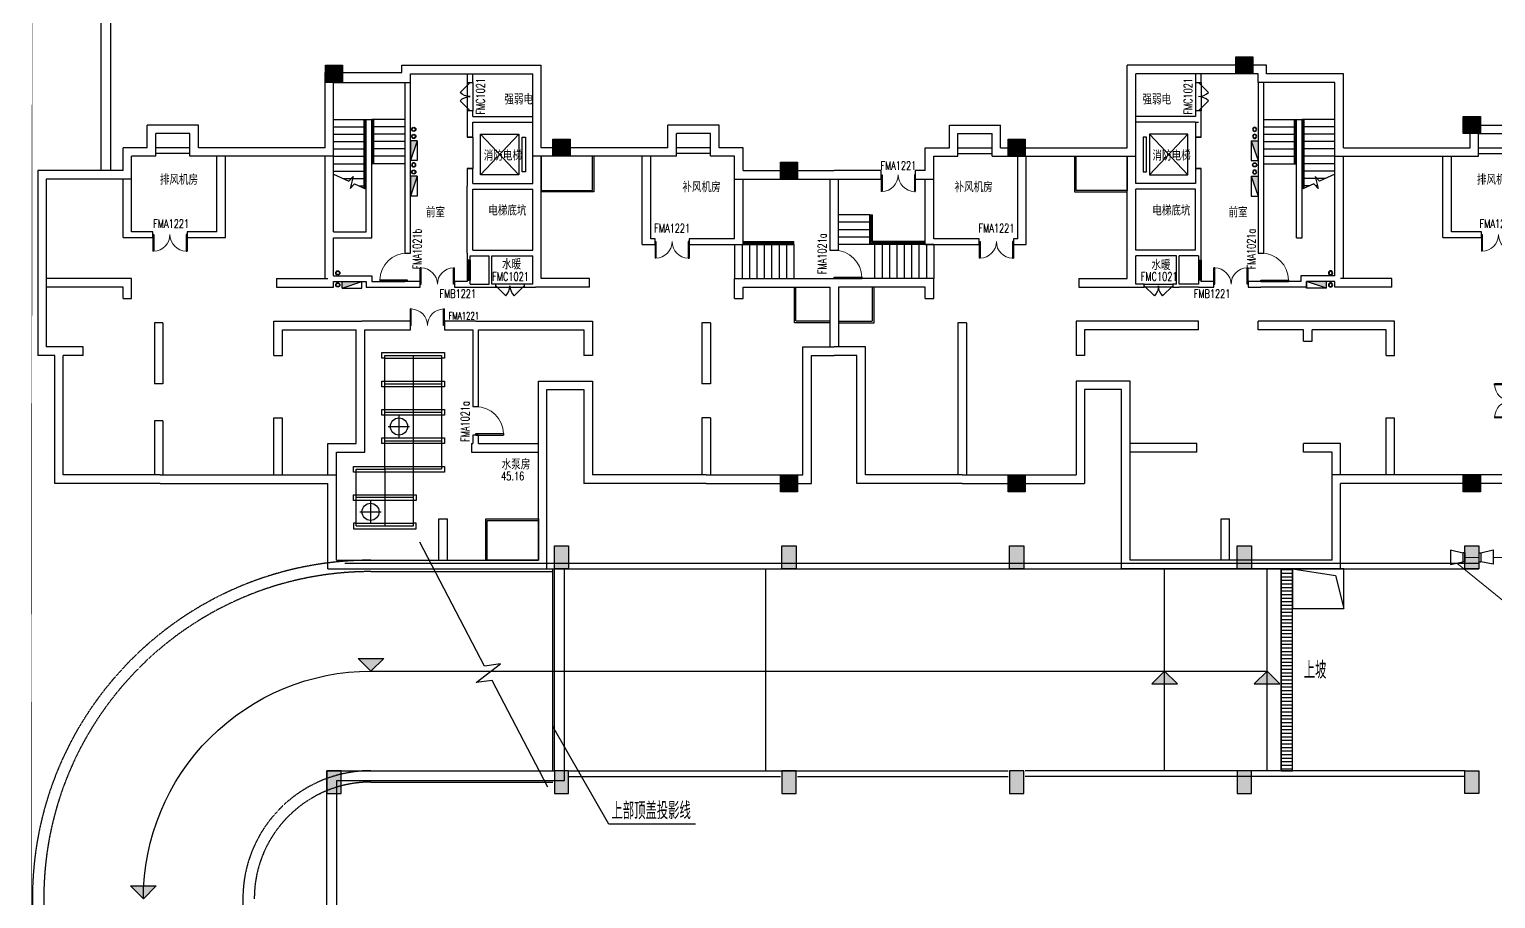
# Model space of a CAD drawing. Extents: x -1348811 to -222202, y -369435 to 53046.
# Drawn here: x -596776 to -545229, y -197193 to -166627 of the extents above; entities that cross this region are included whole.
import ezdxf
from ezdxf.enums import TextEntityAlignment as Align

# ---------------------------------------------------------------- set-up
doc = ezdxf.new("R2010")
doc.units = 0
doc.header["$LTSCALE"] = 10
doc.header["$MEASUREMENT"] = 0
for name, pattern in [('BORDER', [1.75, 0.5, -0.25, 0.5, -0.25, 0, -0.25]), ('DASH', [0.35, 0.25, -0.1]), ('DASHDOT', [25.4, 12.7, -6.35, 0, -6.35])]:
    doc.linetypes.add(name, pattern=pattern)
doc.layers.get('0').update_dxf_attribs({"linetype": 'CONTINUOUS'})
for name, color, linetype in [('A-STAIRS', 9, 'CONTINUOUS'), ('COLU', 1, 'CONTINUOUS'), ('COLU_HATCH', 252, 'CONTINUOUS'), ('DIM_ELEV', 3, 'CONTINUOUS'), ('DIM_SYMB', 3, 'CONTINUOUS'), ('jlq', 1, 'CONTINUOUS'), ('JPS-J-0', 6, 'CONTINUOUS'), ('JPS-X', 1, 'BORDER'), ('JPS-X-TEXT', 1, 'CONTINUOUS'), ('JPS-XHS', 7, 'CONTINUOUS'), ('jz', 121, 'CONTINUOUS'), ('RD-equip', 3, 'CONTINUOUS'), ('STAIR', 9, 'CONTINUOUS'), ('STAIRS', 9, 'CONTINUOUS'), ('TEXT', 7, 'CONTINUOUS'), ('wall', 8, 'CONTINUOUS'), ('WINDOW', 4, 'CONTINUOUS'), ('WINDOW_TEXT', 6, 'CONTINUOUS'), ('控制线', 5, 'CONTINUOUS'), ('索引', 30, 'CONTINUOUS'), ('防火分区', 6, 'CONTINUOUS')]:
    doc.layers.add(name, color=color, linetype=linetype)
doc.layers.add('RD-line', color=2, linetype='CONTINUOUS', lineweight=0)
doc.styles.add('_TCH_SPACE', font='SIMPLEX', dxfattribs={"bigfont": 'GBCBIG'})
doc.styles.add('_TCH_WINDOW', font='SIMPLEX', dxfattribs={"bigfont": 'GBCBIG'})
doc.styles.add('_TEL_DIM', font='SIMPLEX', dxfattribs={"width": 0.8, "height": 3.5, "bigfont": 'HZTXT'})
doc.styles.add('FS2', font='tjromans.shx', dxfattribs={"width": 0.8, "bigfont": 'tjhztxt.shx'})
doc.styles.add('TEXT', font='tjromans.shx', dxfattribs={"width": 0.8, "height": 400, "bigfont": 'tjhztxt.shx'})
doc.linetypes.add('BRA', pattern='A,2.8,-0.1,["B",_TEL_DIM,S=0.07,R=0,X=0,Y=-0.12],-0.25', length=3.15)

# ---------------------------------------------------------------- blocks, each defined once
blk = doc.blocks.new('zw')
at = {"layer": 'COLU_HATCH'}
for points in [[(7900, -129333), (8500, -129333), (8500, -129933), (7900, -129933)], [(39900, -129033), (40500, -129033), (40500, -129633), (39900, -129633)], [(47900, -131133), (48500, -131133), (48500, -131733), (47900, -131733)], [(15900, -131933), (16500, -131933), (16500, -132533), (15900, -132533)], [(31900, -131933), (32500, -131933), (32500, -132533), (31900, -132533)], [(23900, -132733), (24500, -132733), (24500, -133333), (23900, -133333)], [(23900, -143733), (24500, -143733), (24500, -144333), (23900, -144333)], [(31900, -143733), (32500, -143733), (32500, -144333), (31900, -144333)], [(47900, -143733), (48500, -143733), (48500, -144333), (47900, -144333)], [(15950, -146233), (16450, -146233), (16450, -147033), (15950, -147033)], [(23950, -146233), (24450, -146233), (24450, -147033), (23950, -147033)], [(31950, -146233), (32450, -146233), (32450, -147033), (31950, -147033)], [(39950, -146233), (40450, -146233), (40450, -147033), (39950, -147033)], [(47950, -146233), (48450, -146233), (48450, -147033), (47950, -147033)], [(7950, -154933), (8450, -154933), (8450, -154133), (7950, -154133)], [(15950, -154933), (16450, -154933), (16450, -154133), (15950, -154133)], [(23950, -154933), (24450, -154933), (24450, -154133), (23950, -154133)], [(31950, -154933), (32450, -154933), (32450, -154133), (31950, -154133)], [(39950, -154933), (40450, -154933), (40450, -154133), (39950, -154133)], [(47950, -154133), (48450, -154133), (48450, -154933), (47950, -154933)]]:
    blk.add_hatch(color=256, dxfattribs=at).paths.add_polyline_path(points)
at = {"layer": 'COLU'}
for points in [[(7900, -129333), (8500, -129333), (8500, -129933), (7900, -129933)], [(39900, -129033), (40500, -129033), (40500, -129633), (39900, -129633)], [(47900, -131133), (48500, -131133), (48500, -131733), (47900, -131733)], [(15900, -131933), (16500, -131933), (16500, -132533), (15900, -132533)], [(31900, -131933), (32500, -131933), (32500, -132533), (31900, -132533)], [(23900, -132733), (24500, -132733), (24500, -133333), (23900, -133333)], [(23900, -143733), (24500, -143733), (24500, -144333), (23900, -144333)], [(31900, -143733), (32500, -143733), (32500, -144333), (31900, -144333)], [(47900, -143733), (48500, -143733), (48500, -144333), (47900, -144333)], [(15950, -146233), (16450, -146233), (16450, -147033), (15950, -147033)], [(23950, -146233), (24450, -146233), (24450, -147033), (23950, -147033)], [(31950, -146233), (32450, -146233), (32450, -147033), (31950, -147033)], [(39950, -146233), (40450, -146233), (40450, -147033), (39950, -147033)], [(47950, -146233), (48450, -146233), (48450, -147033), (47950, -147033)], [(7950, -154933), (8450, -154933), (8450, -154133), (7950, -154133)], [(15950, -154933), (16450, -154933), (16450, -154133), (15950, -154133)], [(23950, -154933), (24450, -154933), (24450, -154133), (23950, -154133)], [(31950, -154933), (32450, -154933), (32450, -154133), (31950, -154133)], [(39950, -154933), (40450, -154933), (40450, -154133), (39950, -154133)], [(47950, -154133), (48450, -154133), (48450, -154933), (47950, -154933)]]:
    blk.add_lwpolyline(points, close=True, dxfattribs=at)
blk = doc.blocks.new('jlqq')
at = {"layer": 'jlq'}
for p, q in [((1505, -98065), (1505, -140248)), ((1155, -103515), (1155, -140248)), ((1505, -140248), (1155, -140248))]:
    blk.add_line(p, q, dxfattribs=at)
for points in [[(9105, -178548), (9105, -161348), (17105, -161348), (17105, -154248)], [(9455, -178898), (9455, -161698), (17455, -161698), (17455, -154248)]]:
    blk.add_lwpolyline(points, dxfattribs=at)
blk = doc.blocks.new('DTTT')
at = {"layer": 'jz'}
for p, q in [((748, -792), (-748, 792)), ((-748, -792), (748, 792))]:
    blk.add_line(p, q, dxfattribs=at)
for points in [[(-1003, -673), (-1003, 673), (-871, 673), (-871, -673)], [(-748, -792), (-748, 792), (748, 792), (748, -792)]]:
    blk.add_lwpolyline(points, close=True, dxfattribs=at)
blk = doc.blocks.new('Manhole')
for p, q in [((125, -500), (875, -500)), ((500, -875), (500, -125))]:
    blk.add_line(p, q)
blk.add_circle((500, -500), 300)
blk = doc.blocks.new('FF')
at = {"linetype": 'Continuous'}
for radius in [75, 60]:
    blk.add_circle((0, 0), radius, dxfattribs=at)
blk = doc.blocks.new('DXHS')
at = {"layer": 'JPS-XHS'}
blk.add_hatch(color=256, dxfattribs=at).paths.add_polyline_path([(-350, 240), (-350, 0), (350, 0)])
at = {"layer": 'JPS-XHS', "linetype": 'Continuous'}
for p, q in [((-350, 240), (-350, 0)), ((-350, 240), (350, 240)), ((-350, 0), (350, 0)), ((350, 240), (350, 0))]:
    blk.add_line(p, q, dxfattribs=at)
at = {"layer": 'JPS-XHS'}
blk.add_line((-350, 240), (350, 0), dxfattribs=at)
blk = doc.blocks.new('A$C154042D1')
at = {"layer": 'JPS-X'}
for p, rotation in [((13120, -2050), 270), ((13120, -2300), 270), ((13120, -3550), 270), ((42680, -3300), 90), ((10450, -7100), 180), ((10450, -7520), 180)]:
    blk.add_blockref('FF', p, dxfattribs=dict(at, rotation=rotation))
at = {"layer": 'JPS-X', "xscale": -1}
for p, rotation in [((42680, -2050), 90), ((42680, -2300), 90), ((13120, -3300), 270), ((42680, -3550), 90), ((45350, -7100), 180), ((45350, -7520), 180)]:
    blk.add_blockref('FF', p, dxfattribs=dict(at, rotation=rotation))
at = {"layer": 'JPS-XHS'}
for p, rotation in [((13000, -2800), 270), ((13000, -4050), 270), ((44850, -7400), 180)]:
    blk.add_blockref('DXHS', p, dxfattribs=dict(at, rotation=rotation))
at = {"layer": 'JPS-XHS', "xscale": -1}
for p, rotation in [((42800, -2800), 90), ((42800, -4050), 90), ((10950, -7400), 180)]:
    blk.add_blockref('DXHS', p, dxfattribs=dict(at, rotation=rotation))
blk = doc.blocks.new('$DorLib2D$00000002')
for p, q in [((-0.5, 0), (-0.5, 0.4875)), ((-0.475, 0.4875), (-0.5, 0.4875)), ((-0.475, 0), (-0.475, 0.4875)), ((0.475, 0), (0.475, 0.4875)), ((0.475, 0.4875), (0.5, 0.4875)), ((0.5, 0), (0.5, 0.4875)), ((-0.5, 0), (-0.475, 0)), ((0.5, 0), (0.475, 0))]:
    blk.add_line(p, q)
at = {"lineweight": 13}
for centre, start, end in [((-0.4875, 0), 0, 88.53072), ((0.4875, 0), 91.46928, 180)]:
    blk.add_arc(centre, 0.4875, start, end, dxfattribs=at)
blk = doc.blocks.new('$WINLIB2D$00000001')
for p, q in [((-0.5, 0.5), (0.5, 0.5)), ((-0.5, 0.5), (-0.5, -0.5)), ((0.5, 0.167), (-0.5, 0.167)), ((0.5, -0.5), (0.5, 0.5)), ((0.5, -0.167), (-0.5, -0.167)), ((-0.5, -0.5), (0.5, -0.5))]:
    blk.add_line(p, q)
blk = doc.blocks.new('$DorLib2D$00000116')
at = {"color": 0}
for p, q in [((-0.5, 0), (-0.146, 0.354)), ((0.5, 0), (0.146, 0.354))]:
    blk.add_line(p, q, dxfattribs=at)
for centre, start, end in [((-0.5, 0), 0, 45), ((0.5, 0), 135, 180)]:
    blk.add_arc(centre, 0.5, start, end, dxfattribs=at)
blk = doc.blocks.new('$DorLib2D$00000001')
for p, q in [((0.45, 0.975), (0.5, 0.975)), ((0.45, 0), (0.45, 0.975)), ((0.5, 0), (0.5, 0.975)), ((0.5, 0), (0.45, 0))]:
    blk.add_line(p, q)
at = {"lineweight": 13}
blk.add_arc((0.475, 0), 0.975, 91.4693, 180, dxfattribs=at)
blk = doc.blocks.new('k2k3')
at = {"layer": 'DIM_SYMB'}
for points in [[(10940, 1800, 0, 0, 0), (10940, 800, 80, 0, 0), (10940, 500, 0, 0, 0)], [(12360, 240, 0, 0, 0), (12360, 1500, 80, 0, 0), (12360, 1800, 0, 0, 0)], [(43640, 240, 0, 0, 0), (43640, 1500, 80, 0, 0), (43640, 1800, 0, 0, 0)], [(45060, 1800, 0, 0, 0), (45060, 800, 80, 0, 0), (45060, 500, 0, 0, 0)], [(30343, -1517, 0, 0, 0), (30343, -1054, 80, 0, 0), (30343, -754, 0, 0, 0)], [(28700, -2600, 0, 0, 0), (28700, -1860, 80, 0, 0), (28700, -1560, 0, 0, 0)], [(24500, -3200, 0, 0, 0), (26280, -3200, 80, 0, 0), (26580, -3200, 0, 0, 0)], [(31500, -3200, 0, 0, 0), (29720, -3200, 80, 0, 0), (29420, -3200, 0, 0, 0)]]:
    blk.add_lwpolyline(points, format="xyseb", dxfattribs=at)
for points in [[(10400, -130), (10937, -372), (11093, -213), (10987, -626), (11142, -465), (11550, -650)], [(45600, -130), (45063, -372), (44907, -213), (45013, -626), (44858, -465), (44450, -650)]]:
    blk.add_lwpolyline(points, dxfattribs=at)
at = {"layer": 'JPS-J-0', "linetype": 'DASH'}
for p, q in [((13200, -6500), (13200, -10500)), ((12200, -7500), (14200, -7500)), ((12200, -8500), (14200, -8500)), ((12200, -9500), (14200, -9500)), ((13200, -10500), (12200, -10500)), ((12200, -10500), (12200, -12500)), ((13200, -11500), (11200, -11500))]:
    blk.add_line(p, q, dxfattribs=at)
for points in [[(17700, 500), (17700, -700), (19500, -700), (19500, 500)], [(38300, 500), (38300, -700), (36500, -700), (36500, 500)], [(26650, -4100), (27850, -4100), (27850, -5300), (26650, -5300)], [(29350, -4100), (28150, -4100), (28150, -5300), (29350, -5300)], [(17600, -12300), (17600, -13700), (15800, -13700), (15800, -12300)]]:
    blk.add_lwpolyline(points, close=True, dxfattribs=at)
at = {"layer": 'JPS-J-0'}
for points in [[(19550, 500), (19550, -750), (17700, -750)], [(36450, 500), (36450, -750), (38300, -750)]]:
    blk.add_lwpolyline(points, dxfattribs=at)
for points in [[(26600, -4100), (27850, -4100), (27850, -5350), (26600, -5350)], [(29400, -4100), (28150, -4100), (28150, -5350), (29400, -5350)], [(17600, -12250), (17600, -13700), (15750, -13700), (15750, -12250)]]:
    blk.add_lwpolyline(points, close=True, dxfattribs=at)
at = {"layer": 'JPS-J-0', "linetype": 'DASH'}
for points in [[(12200, -10500), (12200, -6500), (14200, -6500), (14200, -10500), (13200, -10500), (13200, -12500), (11200, -12500), (11200, -10500), (12200, -10500)], [(12200, -9500), (14200, -9500)]]:
    blk.add_lwpolyline(points, dxfattribs=at)
at = {"layer": 'JPS-J-0', "color": 2}
for points in [[(12200, -6600), (12100, -6600), (12100, -6400), (14300, -6400), (14300, -6600), (14200, -6600)], [(12200, -6600), (14200, -6600)], [(12200, -7600), (12100, -7600), (12100, -7400), (12200, -7400)], [(12200, -7400), (14200, -7400)], [(14200, -7600), (12200, -7600)], [(14200, -7400), (14300, -7400), (14300, -7600), (14200, -7600)], [(12200, -8600), (12100, -8600), (12100, -8400), (12200, -8400)], [(12200, -8400), (14200, -8400)], [(14200, -8600), (12200, -8600)], [(14200, -8400), (14300, -8400), (14300, -8600), (14200, -8600)], [(12200, -9600), (12100, -9600), (12100, -9400), (12200, -9400)], [(12200, -9400), (14200, -9400)], [(14200, -9600), (12200, -9600)], [(14200, -9400), (14300, -9400), (14300, -9600), (14200, -9600)], [(11200, -10600), (11100, -10600), (11100, -10400), (11200, -10400)], [(11200, -10400), (14200, -10400)], [(14200, -10600), (11200, -10600)], [(14200, -10400), (14300, -10400), (14300, -10600), (14200, -10600)], [(11200, -11600), (11100, -11600), (11100, -11400), (11200, -11400)], [(11200, -11400), (13200, -11400)], [(13200, -11600), (11200, -11600)], [(13200, -11400), (13300, -11400), (13300, -11600), (13200, -11600)], [(11200, -12400), (11100, -12400), (11100, -12600), (13300, -12600), (13300, -12400), (13200, -12400)], [(11200, -12400), (13200, -12400)]]:
    blk.add_lwpolyline(points, dxfattribs=at)
at = {"layer": 'STAIR'}
for p, q in [((10400, 1800), (11550, 1800)), ((11480, -618), (11480, 1800)), ((11520, -636), (11520, 1800)), ((12900, 1800), (11750, 1800)), ((11780, 240), (11780, 1800)), ((11820, 240), (11820, 1800)), ((43100, 1800), (44250, 1800)), ((44180, 240), (44180, 1800)), ((44220, 240), (44220, 1800)), ((45600, 1800), (44450, 1800)), ((44480, -636), (44480, 1800)), ((44520, -618), (44520, 1800)), ((10400, 1540), (11480, 1540)), ((10400, 1280), (11480, 1280)), ((11520, 1540), (11550, 1540)), ((11520, 1280), (11550, 1280)), ((11780, 1540), (11750, 1540)), ((11780, 1280), (11750, 1280)), ((12900, 1540), (11820, 1540)), ((12900, 1280), (11820, 1280)), ((15300, 1175), (15300, 75)), ((40700, 1175), (40700, 75)), ((43100, 1540), (44180, 1540)), ((43100, 1280), (44180, 1280)), ((44220, 1540), (44250, 1540)), ((44220, 1280), (44250, 1280)), ((44480, 1540), (44450, 1540)), ((44480, 1280), (44450, 1280)), ((45600, 1540), (44520, 1540)), ((45600, 1280), (44520, 1280)), ((10400, 1020), (11480, 1020)), ((10400, 760), (11480, 760)), ((11520, 1020), (11550, 1020)), ((11520, 760), (11550, 760)), ((11780, 1020), (11750, 1020)), ((11780, 760), (11750, 760)), ((12900, 1020), (11820, 1020)), ((12900, 760), (11820, 760)), ((43100, 1020), (44180, 1020)), ((43100, 760), (44180, 760)), ((44220, 1020), (44250, 1020)), ((44220, 760), (44250, 760)), ((44480, 1020), (44450, 1020)), ((44480, 760), (44450, 760)), ((45600, 1020), (44520, 1020)), ((45600, 760), (44520, 760)), ((10400, 500), (11480, 500)), ((10400, 240), (11480, 240)), ((11520, 500), (11550, 500)), ((11520, 240), (11550, 240)), ((11780, 500), (11750, 500)), ((11780, 240), (11750, 240)), ((11820, 240), (11780, 240)), ((12900, 500), (11820, 500)), ((12900, 240), (11820, 240)), ((43100, 500), (44180, 500)), ((43100, 240), (44180, 240)), ((44180, 240), (44220, 240)), ((44220, 500), (44250, 500)), ((44220, 240), (44250, 240)), ((44480, 500), (44450, 500)), ((44480, 240), (44450, 240)), ((45600, 500), (44520, 500)), ((45600, 240), (44520, 240)), ((10400, -20), (11480, -20)), ((10732, -280), (11480, -280)), ((11520, -20), (11550, -20)), ((11520, -280), (11550, -280)), ((44480, -20), (44450, -20)), ((44480, -280), (44450, -280)), ((45600, -20), (44520, -20)), ((45268, -280), (44520, -280)), ((11009, -540), (11070, -540)), ((11307, -540), (11480, -540)), ((11520, -540), (11550, -540)), ((44480, -540), (44450, -540)), ((44693, -540), (44520, -540)), ((44991, -540), (44930, -540)), ((29250, -1560), (28150, -1560)), ((29250, -1820), (28150, -1820)), ((29250, -2600), (29250, -1560)), ((29250, -1560), (29350, -1560)), ((29275, -2575), (29275, -1560)), ((29325, -2525), (29325, -1560)), ((29350, -2500), (29350, -1560)), ((24800, -2500), (26580, -2500)), ((24800, -2525), (26580, -2525)), ((24800, -2575), (26580, -2575)), ((26580, -2600), (26580, -2500)), ((29250, -2080), (28150, -2080)), ((29250, -2340), (28150, -2340)), ((31200, -2575), (29275, -2575)), ((31200, -2525), (29325, -2525)), ((31200, -2500), (29350, -2500)), ((24500, -2600), (24500, -3800)), ((24500, -2600), (26580, -2600)), ((24760, -2600), (24760, -3800)), ((25020, -2600), (25020, -3800)), ((25280, -2600), (25280, -3800)), ((25540, -2600), (25540, -3800)), ((25800, -2600), (25800, -3800)), ((26060, -2600), (26060, -3800)), ((26320, -2600), (26320, -3800)), ((26580, -2600), (26580, -3800)), ((29250, -2600), (28150, -2600)), ((31500, -2600), (29250, -2600)), ((29420, -2600), (29420, -3800)), ((29680, -2600), (29680, -3800)), ((29940, -2600), (29940, -3800)), ((30200, -2600), (30200, -3800)), ((30460, -2600), (30460, -3800)), ((30720, -2600), (30720, -3800)), ((30980, -2600), (30980, -3800)), ((31240, -2600), (31240, -3800)), ((31500, -2600), (31500, -3800))]:
    blk.add_line(p, q, dxfattribs=at)
at = {"layer": 'wall'}
for p, q in [((12800, 3700), (15200, 3700)), ((12800, 3450), (12800, 3700)), ((15200, 3700), (17700, 3700)), ((17700, 1800), (17700, 3700)), ((38300, 1800), (38300, 3700)), ((40800, 3700), (38300, 3700)), ((43200, 3700), (40800, 3700)), ((43200, 3400), (43200, 3700)), ((10100, 3450), (12800, 3450)), ((10100, 800), (10100, 3450)), ((10400, 3100), (13100, 3100)), ((10400, 500), (10400, 3100)), ((12900, 3100), (12900, -2900)), ((13100, 3400), (15200, 3400)), ((13100, 3100), (13100, 3400)), ((13100, -2900), (13100, 3100)), ((15100, 3400), (15100, 3100)), ((15100, 3100), (15300, 3100)), ((15200, 3400), (17400, 3400)), ((15300, 3100), (15300, 3400)), ((17400, 1800), (17400, 3400)), ((38600, 1800), (38600, 3400)), ((40800, 3400), (38600, 3400)), ((40700, 3400), (40700, 3100)), ((40700, 3100), (40900, 3100)), ((42900, 3400), (40800, 3400)), ((40900, 3100), (40900, 3400)), ((42900, 3100), (42900, 3400)), ((45600, 3100), (42900, 3100)), ((42900, 3100), (42900, -2900)), ((43100, -2900), (43100, 3100)), ((45900, 3400), (43200, 3400)), ((45600, 500), (45600, 3100)), ((45900, 800), (45900, 3400)), ((15300, 2100), (15100, 2100)), ((15100, 2100), (15100, 1800)), ((15300, 1900), (15300, 2100)), ((40900, 2100), (40700, 2100)), ((40700, 2100), (40700, 1900)), ((40900, 1800), (40900, 2100)), ((5650, 1600), (3850, 1600)), ((3850, 800), (3850, 1600)), ((5650, 800), (5650, 1600)), ((11550, -2160), (11550, 1800)), ((11550, 1800), (11750, 1800)), ((11750, -2360), (11750, 1800)), ((15100, 1800), (15100, 1175)), ((15102, 1821), (15102, 1821)), ((15298, 1779), (15298, 1779)), ((15300, 1900), (17400, 1900)), ((15300, 1175), (15300, 1700)), ((15300, 1700), (17400, 1700)), ((17400, 500), (17400, 1800)), ((17700, 800), (17700, 1800)), ((23950, 1600), (22150, 1600)), ((22150, 800), (22150, 1600)), ((23950, 800), (23950, 1600)), ((32050, 1600), (33850, 1600)), ((32050, 800), (32050, 1600)), ((33850, 800), (33850, 1600)), ((38300, 800), (38300, 1800)), ((40700, 1900), (38600, 1900)), ((38600, 500), (38600, 1800)), ((40700, 1700), (38600, 1700)), ((40700, 1700), (40800, 1700)), ((40700, 1700), (40700, 1175)), ((40900, 1900), (40900, 1900)), ((40900, 1175), (40900, 1800)), ((44250, -2360), (44250, 1800)), ((44250, 1800), (44450, 1800)), ((44450, -2360), (44450, 1800)), ((50350, 1600), (52150, 1600)), ((50350, 800), (50350, 1600)), ((5350, 1300), (4150, 1300)), ((4150, 500), (4150, 1300)), ((5350, 500), (5350, 1300)), ((15100, 1175), (15300, 1175)), ((23650, 1300), (22450, 1300)), ((22450, 500), (22450, 1300)), ((23650, 500), (23650, 1300)), ((32350, 1300), (33550, 1300)), ((32350, 500), (32350, 1300)), ((33550, 500), (33550, 1300)), ((40700, 1175), (40900, 1175)), ((50650, 1300), (51850, 1300)), ((50650, 500), (50650, 1300)), ((3000, 0), (3000, 800)), ((3850, 800), (3000, 800)), ((5350, 800), (4150, 800)), ((5350, 600), (4150, 600)), ((6400, 800), (5650, 800)), ((10100, 800), (6400, 800)), ((21400, 800), (17700, 800)), ((22150, 800), (21400, 800)), ((23650, 800), (22450, 800)), ((23650, 600), (22450, 600)), ((24800, 800), (23950, 800)), ((24800, 0), (24800, 800)), ((31200, 0), (31200, 800)), ((31200, 800), (32050, 800)), ((32350, 800), (33550, 800)), ((32350, 600), (33550, 600)), ((33850, 800), (34600, 800)), ((34600, 800), (38300, 800)), ((45900, 800), (49600, 800)), ((49600, 800), (50350, 800)), ((50650, 800), (51850, 800)), ((50650, 600), (51850, 600)), ((3000, 0), (0, 0)), ((3300, -300), (3300, 500)), ((4150, 500), (3300, 500)), ((6400, 500), (5350, 500)), ((6300, -2150), (6300, 500)), ((10400, 500), (6400, 500)), ((6600, -2350), (6600, 500)), ((10100, -2260), (10100, 500)), ((10400, -2160), (10400, 500)), ((15300, 75), (15100, 75)), ((15100, 75), (15100, -550)), ((15300, -450), (15300, 75)), ((17400, -450), (17400, 500)), ((21400, 500), (17400, 500)), ((17700, -550), (17700, 500)), ((21250, -2600), (21250, 500)), ((22450, 500), (21400, 500)), ((21550, -2400), (21550, 500)), ((24500, 500), (23650, 500)), ((24500, -300), (24500, 500)), ((24800, 0), (28000, 0)), ((29650, 0), (28000, 0)), ((29650, -300), (29650, 0)), ((31200, 0), (30850, 0)), ((30850, 0), (30850, -300)), ((31500, -300), (31500, 500)), ((31500, 500), (32350, 500)), ((33550, 500), (34600, 500)), ((34450, -2400), (34450, 500)), ((34600, 500), (38600, 500)), ((34750, -2600), (34750, 500)), ((38300, -550), (38300, 500)), ((38600, -450), (38600, 500)), ((40900, 75), (40700, 75)), ((40700, 75), (40700, -450)), ((40900, -550), (40900, 75)), ((45600, 500), (49600, 500)), ((45600, -3700), (45600, 500)), ((45900, -3800), (45900, 500)), ((49400, -2350), (49400, 500)), ((49600, 500), (50650, 500)), ((49700, -2150), (49700, 500)), ((0, 0), (0, -3990)), ((3300, -300), (300, -300)), ((300, -300), (300, -3990)), ((3000, -2350), (3000, -300)), ((3300, -2150), (3300, -300)), ((15300, -450), (17400, -450)), ((24500, -300), (28000, -300)), ((24500, -2400), (24500, -300)), ((24800, -2600), (24800, -300)), ((27850, -300), (27850, -2800)), ((28000, -300), (29650, -300)), ((28150, -2800), (28150, -300)), ((30850, -300), (31500, -300)), ((31200, -2600), (31200, -300)), ((31500, -2400), (31500, -300)), ((40700, -450), (38600, -450)), ((15100, -2900), (15100, -550)), ((15300, -2800), (15300, -650)), ((15300, -650), (17400, -650)), ((17400, -2800), (17400, -650)), ((17700, -2900), (17700, -550)), ((38300, -2900), (38300, -550)), ((40700, -650), (38600, -650)), ((38600, -2800), (38600, -650)), ((40700, -2800), (40700, -650)), ((40900, -2900), (40900, -550)), ((3000, -2350), (4050, -2350)), ((4050, -2150), (3300, -2150)), ((4050, -2350), (4050, -2150)), ((6300, -2150), (5250, -2150)), ((5250, -2150), (5250, -2350)), ((5250, -2350), (6600, -2350)), ((10100, -3800), (10100, -2260)), ((10400, -2160), (11550, -2160)), ((10400, -3700), (10400, -2360)), ((10400, -2360), (11750, -2360)), ((21700, -2400), (21550, -2400)), ((21700, -2600), (21700, -2400)), ((24500, -2400), (22900, -2400)), ((22900, -2400), (22900, -2600)), ((33100, -2400), (31500, -2400)), ((33100, -2600), (33100, -2400)), ((34450, -2400), (34300, -2400)), ((34300, -2400), (34300, -2600)), ((44250, -2360), (44450, -2360)), ((49400, -2350), (50750, -2350)), ((50750, -2150), (49700, -2150)), ((50750, -2350), (50750, -2150)), ((12900, -2900), (13100, -2900)), ((15100, -2900), (15100, -3150)), ((15200, -3150), (15200, -3000)), ((15200, -3000), (15870, -3000)), ((15300, -2800), (15870, -2800)), ((15870, -2800), (17400, -2800)), ((15870, -4000), (15870, -3000)), ((15970, -4000), (15970, -3000)), ((15970, -3000), (17400, -3000)), ((17400, -4000), (17400, -3000)), ((17700, -3800), (17700, -2900)), ((21250, -2600), (21700, -2600)), ((22900, -2600), (24800, -2600)), ((27850, -2800), (28150, -2800)), ((31200, -2600), (33100, -2600)), ((34300, -2600), (34750, -2600)), ((38300, -3800), (38300, -2900)), ((40130, -2800), (38600, -2800)), ((38600, -4000), (38600, -3000)), ((40030, -3000), (38600, -3000)), ((40030, -4000), (40030, -3000)), ((40700, -2800), (40130, -2800)), ((40800, -3000), (40130, -3000)), ((40130, -4000), (40130, -3000)), ((40800, -3000), (40800, -3150)), ((40900, -3150), (40900, -2900)), ((42900, -2900), (43100, -2900)), ((15100, -3150), (15200, -3150)), ((40800, -3150), (40900, -3150)), ((0, -3990), (0, -6500)), ((3300, -3800), (300, -3800)), ((300, -3990), (300, -6200)), ((3000, -4100), (300, -4100)), ((3000, -4500), (3000, -4100)), ((3300, -4500), (3300, -3800)), ((8400, -3800), (10200, -3800)), ((8400, -3800), (8400, -4100)), ((8400, -4100), (10400, -4100)), ((10200, -3800), (10200, -3800)), ((10400, -3700), (11750, -3700)), ((10400, -4100), (10400, -3900)), ((10400, -3900), (11550, -3900)), ((11550, -3900), (11550, -4100)), ((11550, -4100), (13000, -4100)), ((11750, -3700), (11750, -3900)), ((11750, -3900), (12900, -3900)), ((13100, -3900), (12900, -3900)), ((13000, -4100), (13450, -4100)), ((13450, -3900), (13100, -3900)), ((13450, -4100), (13450, -3900)), ((15100, -3900), (14650, -3900)), ((14650, -3900), (14650, -4100)), ((14650, -4100), (15200, -4100)), ((15200, -3850), (15100, -3850)), ((15100, -3850), (15100, -3900)), ((15200, -4000), (15200, -3850)), ((15200, -4000), (15870, -4000)), ((15200, -4100), (15870, -4100)), ((15870, -4100), (16100, -4100)), ((16100, -4000), (15970, -4000)), ((16100, -4100), (16100, -4000)), ((17400, -4000), (17100, -4000)), ((17100, -4000), (17100, -4100)), ((17100, -4100), (17500, -4100)), ((19400, -4100), (17500, -4100)), ((19400, -3800), (17700, -3800)), ((19400, -4100), (19400, -3800)), ((24500, -3800), (27850, -3800)), ((24500, -4500), (24500, -3800)), ((24800, -4100), (27850, -4100)), ((24800, -4500), (24800, -4100)), ((27850, -3800), (28150, -3800)), ((27850, -4100), (27850, -6200)), ((31500, -3800), (28150, -3800)), ((28150, -4100), (28150, -6200)), ((31200, -4100), (28150, -4100)), ((31200, -4500), (31200, -4100)), ((31500, -4500), (31500, -3800)), ((36600, -3800), (38300, -3800)), ((36600, -3800), (36600, -4100)), ((36600, -4100), (38500, -4100)), ((38500, -4100), (38900, -4100)), ((38900, -4000), (38600, -4000)), ((38900, -4100), (38900, -4000)), ((40030, -4000), (39900, -4000)), ((39900, -4000), (39900, -4100)), ((39900, -4100), (40130, -4100)), ((40800, -4000), (40130, -4000)), ((40800, -4100), (40130, -4100)), ((40900, -3850), (40800, -3850)), ((40800, -3850), (40800, -4000)), ((40800, -4100), (41350, -4100)), ((40900, -3900), (40900, -3850)), ((41350, -3900), (40900, -3900)), ((41350, -4100), (41350, -3900)), ((42900, -3900), (42550, -3900)), ((42550, -3900), (42550, -4100)), ((42550, -4100), (43000, -4100)), ((43100, -3900), (42900, -3900)), ((44600, -4100), (43000, -4100)), ((44400, -3900), (43100, -3900)), ((45600, -3700), (44400, -3700)), ((44400, -3700), (44400, -3900)), ((45600, -3900), (44600, -3900)), ((44600, -3900), (44600, -4100)), ((45600, -4100), (45600, -3900)), ((47600, -4100), (45600, -4100)), ((45800, -3800), (45800, -3800)), ((47600, -3800), (45800, -3800)), ((47600, -4100), (47600, -3800)), ((3000, -4500), (3300, -4500)), ((24500, -4500), (24800, -4500)), ((31200, -4500), (31500, -4500)), ((4100, -5350), (4100, -7500)), ((4400, -5350), (4100, -5350)), ((4400, -5350), (4400, -7500)), ((8300, -5300), (11400, -5300)), ((8300, -6500), (8300, -5300)), ((8600, -5600), (11200, -5600)), ((8600, -6500), (8600, -5600)), ((11200, -9600), (11200, -5600)), ((13100, -5300), (11400, -5300)), ((11500, -5600), (13100, -5600)), ((11500, -9900), (11500, -5600)), ((13100, -5600), (13100, -5300)), ((15400, -5300), (14300, -5300)), ((14300, -5300), (14300, -5600)), ((14300, -5600), (15300, -5600)), ((15300, -5600), (15300, -8300)), ((15400, -5300), (19500, -5300)), ((15500, -8300), (15500, -5600)), ((15500, -5600), (19200, -5600)), ((19200, -5600), (19200, -6500)), ((19500, -5300), (19500, -6500)), ((23350, -5350), (23350, -7500)), ((23650, -5350), (23350, -5350)), ((23650, -5350), (23650, -7500)), ((32350, -5350), (32350, -8000)), ((32650, -5350), (32350, -5350)), ((32650, -5350), (32650, -10700)), ((36500, -5300), (36500, -6500)), ((40800, -5300), (36500, -5300)), ((36800, -5600), (36800, -6500)), ((40800, -5600), (36800, -5600)), ((40800, -5600), (40800, -5300)), ((44600, -5300), (42900, -5300)), ((42900, -5600), (42900, -5300)), ((44500, -5600), (42900, -5600)), ((44500, -6000), (44500, -5600)), ((47700, -5300), (44600, -5300)), ((44800, -6000), (44800, -5600)), ((47400, -5600), (44800, -5600)), ((47400, -6500), (47400, -5600)), ((47700, -6500), (47700, -5300)), ((44500, -6000), (44800, -6000)), ((600, -6500), (0, -6500)), ((700, -6200), (300, -6200)), ((600, -11000), (600, -6500)), ((1600, -6200), (700, -6200)), ((1600, -6500), (900, -6500)), ((900, -10700), (900, -6500)), ((1600, -6500), (1600, -6200)), ((8300, -6500), (8600, -6500)), ((19500, -6500), (19200, -6500)), ((26900, -10700), (26900, -6200)), ((26900, -6200), (28000, -6200)), ((27200, -11000), (27200, -6500)), ((27200, -6500), (28000, -6500)), ((29100, -6200), (28000, -6200)), ((28800, -6500), (28000, -6500)), ((28800, -11000), (28800, -6500)), ((29100, -10700), (29100, -6200)), ((36800, -6500), (36500, -6500)), ((47400, -6500), (47700, -6500)), ((4400, -7500), (4100, -7500)), ((17600, -9700), (17600, -7400)), ((17600, -7400), (19500, -7400)), ((17900, -9700), (17900, -7700)), ((17900, -7700), (19200, -7700)), ((19200, -7700), (19200, -11000)), ((19500, -7400), (19500, -10700)), ((23650, -7500), (23350, -7500)), ((38400, -7400), (36500, -7400)), ((36500, -7400), (36500, -8000)), ((38100, -7700), (36800, -7700)), ((36800, -7700), (36800, -8000)), ((38100, -9700), (38100, -7700)), ((38400, -9700), (38400, -7400)), ((32350, -8000), (32350, -10700)), ((36500, -8000), (36500, -10700)), ((36800, -8000), (36800, -11000)), ((8300, -10700), (8300, -8700)), ((8300, -8700), (8600, -8700)), ((8600, -10700), (8600, -8700)), ((15300, -8300), (15500, -8300)), ((23350, -8700), (23350, -10700)), ((23650, -8700), (23350, -8700)), ((23650, -8700), (23650, -10700)), ((47400, -10700), (47400, -8700)), ((47400, -8700), (47700, -8700)), ((47700, -10700), (47700, -8700)), ((4100, -8800), (4100, -10700)), ((4400, -8800), (4100, -8800)), ((4400, -8800), (4400, -10700)), ((10200, -9600), (11200, -9600)), ((10200, -10700), (10200, -9600)), ((15250, -9600), (15300, -9600)), ((15250, -9600), (15250, -9900)), ((15500, -9300), (15300, -9300)), ((15300, -9300), (15300, -9600)), ((15500, -9600), (15500, -9300)), ((15500, -9600), (17600, -9600)), ((17600, -13700), (17600, -9700)), ((17900, -14000), (17900, -9700)), ((38100, -14000), (38100, -9700)), ((40750, -9600), (38400, -9600)), ((38400, -13700), (38400, -9700)), ((40750, -9900), (40750, -9600)), ((45800, -9600), (44500, -9600)), ((44500, -9900), (44500, -9600)), ((45800, -10700), (45800, -9600)), ((10500, -9900), (11500, -9900)), ((10500, -10700), (10500, -9900)), ((15250, -9900), (15400, -9900)), ((15400, -9900), (17600, -9900)), ((40750, -9900), (38400, -9900)), ((45500, -9900), (44500, -9900)), ((45500, -10700), (45500, -9900)), ((4300, -10700), (900, -10700)), ((4300, -10700), (8500, -10700)), ((8500, -10700), (10500, -10700)), ((10500, -13700), (10500, -10700)), ((23500, -10700), (19500, -10700)), ((23500, -10700), (26900, -10700)), ((32500, -10700), (29100, -10700)), ((32500, -10700), (36500, -10700)), ((47500, -10700), (45500, -10700)), ((45500, -13700), (45500, -10700)), ((51700, -10700), (47500, -10700)), ((4300, -11000), (600, -11000)), ((4300, -11000), (8500, -11000)), ((8500, -11000), (10200, -11000)), ((10200, -14000), (10200, -11000)), ((23500, -11000), (19200, -11000)), ((23500, -11000), (27200, -11000)), ((32500, -11000), (28800, -11000)), ((32500, -11000), (36800, -11000)), ((47500, -11000), (45800, -11000)), ((45800, -14000), (45800, -11000)), ((51700, -11000), (47500, -11000)), ((14100, -13700), (14100, -12250)), ((14100, -12250), (14400, -12250)), ((14400, -13700), (14400, -12250)), ((41600, -13700), (41600, -12250)), ((41600, -12250), (41900, -12250)), ((41900, -13700), (41900, -12250)), ((10500, -13700), (14200, -13700)), ((14200, -13700), (17600, -13700)), ((41800, -13700), (38400, -13700)), ((45500, -13700), (41800, -13700)), ((10200, -14000), (14200, -14000)), ((14200, -14000), (17900, -14000)), ((41800, -14000), (38100, -14000)), ((45800, -14000), (41800, -14000))]:
    blk.add_line(p, q, dxfattribs=at)
at = {"layer": 'WINDOW'}
for p, q in [((15100, 3100), (15100, 2100)), ((15300, 3100), (15300, 2100)), ((40700, 3100), (40700, 2100)), ((40900, 3100), (40900, 2100)), ((17100, -4000), (16100, -4000)), ((16100, -4100), (17100, -4100)), ((38900, -4000), (39900, -4000)), ((39900, -4100), (38900, -4100))]:
    blk.add_line(p, q, dxfattribs=at)
at = {"layer": 'WINDOW', "linetype": 'DASH'}
for p, q in [((15300, 1175), (15100, 1175)), ((40900, 1175), (40700, 1175)), ((15100, 75), (15300, 75)), ((40700, 75), (40900, 75))]:
    blk.add_line(p, q, dxfattribs=at)
at = {"layer": 'JPS-J-0', "linetype": 'DASH', "rotation": 270}
for p in [(13200, -8500), (12200, -11500)]:
    blk.add_blockref('Manhole', p, dxfattribs=at)
at = {"layer": 'JPS-X-TEXT'}
blk.add_blockref('A$C154042D1', (100, 3500), dxfattribs=at)
at = {"layer": 'STAIR', "yscale": 0.9000000000232831, "zscale": 0.9, "rotation": 180}
for p, xscale in [((16242, 565), 0.9000000000232831), ((39758, 565), -0.9000000000232831)]:
    blk.add_blockref('DTTT', p, dxfattribs=dict(at, xscale=xscale))
at = {"layer": 'WINDOW'}
ref = blk.add_blockref('$DorLib2D$00000116', (15200, 2600), dxfattribs=dict(at, xscale=-1000, yscale=1000, zscale=-1000, rotation=90))
ref.add_attrib('A', 'FMC1021', (15713, 1965), dxfattribs={"layer": 'WINDOW_TEXT', "height": 297.5, "rotation": 90, "style": '_TCH_WINDOW', "width": 0.705882})
ref = blk.add_blockref('$DorLib2D$00000116', (40800, 2600), dxfattribs=dict(at, xscale=1000, yscale=1000, zscale=-1000, rotation=270))
ref.add_attrib('A', 'FMC1021', (40584, 1965), dxfattribs={"layer": 'WINDOW_TEXT', "height": 297.5, "rotation": 90, "style": '_TCH_WINDOW', "width": 0.705882})
ref = blk.add_blockref('$DorLib2D$00000002', (30250, -150), dxfattribs=dict(at, xscale=-1200, yscale=1200, zscale=-1200, rotation=180.0000000011682))
ref.add_attrib('A', 'FMA1221', (29625, 26), dxfattribs={"layer": 'WINDOW_TEXT', "height": 297.5, "rotation": 0, "style": '_TCH_WINDOW', "width": 0.705882})
ref = blk.add_blockref('$DorLib2D$00000002', (4650, -2250), dxfattribs=dict(at, xscale=1200, yscale=1200, zscale=1200, rotation=180.000000000187))
ref.add_attrib('A', 'FMA1221', (4062, -2016), dxfattribs={"layer": 'WINDOW_TEXT', "height": 297.5, "style": '_TCH_WINDOW', "width": 0.705882})
ref = blk.add_blockref('$DorLib2D$00000002', (22300, -2500), dxfattribs=dict(at, xscale=-1200, yscale=1200, zscale=1200, rotation=179.9999999988317))
ref.add_attrib('A', 'FMA1221', (21675, -2174), dxfattribs={"layer": 'WINDOW_TEXT', "height": 297.5, "style": '_TCH_WINDOW', "width": 0.705882})
ref = blk.add_blockref('$DorLib2D$00000002', (33700, -2500), dxfattribs=dict(at, xscale=1200, yscale=1200, zscale=1200, rotation=180.0000000011682))
ref.add_attrib('A', 'FMA1221', (33075, -2174), dxfattribs={"layer": 'WINDOW_TEXT', "height": 297.5, "rotation": 0, "style": '_TCH_WINDOW', "width": 0.705882})
ref = blk.add_blockref('$DorLib2D$00000002', (51350, -2250), dxfattribs=dict(at, xscale=-1200, yscale=1200, zscale=1200, rotation=179.9999999998125))
ref.add_attrib('A', 'FMA1221', (50688, -2016), dxfattribs={"layer": 'WINDOW_TEXT', "height": 297.5, "style": '_TCH_WINDOW', "width": 0.705882})
ref = blk.add_blockref('$DorLib2D$00000001', (13000, -3400), dxfattribs=dict(at, xscale=-1000, yscale=1000, zscale=-1000, rotation=90))
ref.add_attrib('A', 'FMA1021b', (13489, -3474), dxfattribs={"layer": 'WINDOW_TEXT', "height": 297.5, "rotation": 90, "style": '_TCH_WINDOW', "width": 0.705882})
ref = blk.add_blockref('$DorLib2D$00000001', (28000, -3300), dxfattribs=dict(at, xscale=1000, yscale=1000, zscale=1000, rotation=269.999999820167))
ref.add_attrib('A', 'FMA1021a', (27724, -3640), dxfattribs={"layer": 'WINDOW_TEXT', "height": 297.5, "rotation": 90, "style": '_TCH_WINDOW', "width": 0.705882})
ref = blk.add_blockref('$DorLib2D$00000001', (43000, -3400), dxfattribs=dict(at, xscale=1000, yscale=1000, zscale=-1000, rotation=270))
ref.add_attrib('A', 'FMA1021a', (42809, -3474), dxfattribs={"layer": 'WINDOW_TEXT', "height": 297.5, "rotation": 90, "style": '_TCH_WINDOW', "width": 0.705882})
ref = blk.add_blockref('$DorLib2D$00000002', (14050, -4000), dxfattribs=dict(at, xscale=1200, yscale=1200, zscale=1200, rotation=359.9999999997885))
ref.add_attrib('A', 'FMB1221', (14122, -4480), dxfattribs={"layer": 'WINDOW_TEXT', "height": 297.5, "style": '_TCH_WINDOW', "width": 0.705882})
at = {"layer": 'WINDOW', "yscale": 100, "zscale": -700}
for p, xscale, rotation in [((15150, -3500), 700, 270), ((40850, -3500), -700, 90)]:
    blk.add_blockref('$WINLIB2D$00000001', p, dxfattribs=dict(at, xscale=xscale, rotation=rotation))
at = {"layer": 'WINDOW'}
ref = blk.add_blockref('$DorLib2D$00000116', (16600, -4050), dxfattribs=dict(at, xscale=1000, yscale=1000, zscale=-1000, rotation=179.9999999997606))
ref.add_attrib('A', 'FMC1021', (15980, -3874), dxfattribs={"layer": 'WINDOW_TEXT', "height": 297.5, "style": '_TCH_WINDOW', "width": 0.705882})
ref = blk.add_blockref('$DorLib2D$00000116', (39400, -4050), dxfattribs=dict(at, xscale=-1000, yscale=1000, zscale=-1000, rotation=180.0000000002393))
ref.add_attrib('A', 'FMC1021', (38780, -3874), dxfattribs={"layer": 'WINDOW_TEXT', "height": 297.5, "style": '_TCH_WINDOW', "width": 0.705882})
ref = blk.add_blockref('$DorLib2D$00000002', (41950, -4000), dxfattribs=dict(at, xscale=-1200, yscale=1200, zscale=1200, rotation=2.114617031835824e-10))
ref.add_attrib('A', 'FMB1221', (40638, -4480), dxfattribs={"layer": 'WINDOW_TEXT', "height": 297.5, "style": '_TCH_WINDOW', "width": 0.705882})
at = {"layer": 'WINDOW', "xscale": -1200, "yscale": 1200, "zscale": -1200}
blk.add_blockref('$DorLib2D$00000002', (13700, -5450), dxfattribs=at)
at = {"layer": 'WINDOW'}
ref = blk.add_blockref('$DorLib2D$00000002', (51800, -8100), dxfattribs=dict(at, xscale=-1200, yscale=1200, zscale=-1200, rotation=90))
ref.add_attrib('A', 'FMA1221', (52424, -8725), dxfattribs={"layer": 'WINDOW_TEXT', "height": 297.5, "rotation": 90, "style": '_TCH_WINDOW', "width": 0.705882})
ref = blk.add_blockref('$DorLib2D$00000001', (15400, -8800), dxfattribs=dict(at, xscale=1000, yscale=1000, zscale=-1000, rotation=270))
ref.add_attrib('A', 'FMA1021a', (15174, -9540), dxfattribs={"layer": 'WINDOW_TEXT', "height": 297.5, "rotation": 90, "style": '_TCH_WINDOW', "width": 0.705882})
at = {"layer": 'TEXT'}
for s, height, style, width, p in [('强弱电', 350, 'TEXT', 0.8, (16403, 2324)), ('强弱电', 350, 'TEXT', 0.8, (38834, 2324)), ('消防电梯', 350, 'TEXT', 0.8, (15681, 350)), ('消防电梯', 350, 'TEXT', 0.8, (39188, 350)), ('排风机房', 350, 'TEXT', 0.8, (4294, -499)), ('补风机房', 350, 'TEXT', 0.8, (22663, -760)), ('补风机房', 350, 'TEXT', 0.8, (32229, -760)), ('排风机房', 350, 'TEXT', 0.8, (50592, -499)), ('前室', 350, 'TEXT', 0.8, (13644, -1645)), ('电梯底坑', 350, 'TEXT', 0.8, (15839, -1581)), ('电梯底坑', 350, 'TEXT', 0.8, (39181, -1581)), ('前室', 350, 'TEXT', 0.8, (41862, -1645)), ('水暖', 350, 'TEXT', 0.8, (16323, -3475)), ('水暖', 350, 'TEXT', 0.8, (39151, -3497)), ('水泵房', 350, 'TEXT', 0.8, (16308, -10511)), ('45.16', 297.5, '_TCH_SPACE', 0.705882, (16292, -10891))]:
    blk.add_text(s, height=height, dxfattribs=dict(at, style=style, width=width)).set_placement(p)
at = {"layer": 'WINDOW_TEXT', "style": '_TCH_SPACE', "width": 0.705882}
blk.add_text('FMA1221', height=255, dxfattribs=at).set_placement((14440, -5234))
blk = doc.blocks.new('zzzz')
at = {"layer": '索引'}
blk.add_blockref('k2k3', (-26414, -151021), dxfattribs=at)
blk = doc.blocks.new('adasdasdasd')
at = {"layer": 'RD-equip'}
for p, q in [((-151, 430), (-251, 0)), ((-251, 0), (251, 0)), ((-154, 500), (-154, 430)), ((-154, 500), (159, 500)), ((-154, 430), (159, 430)), ((251, 0), (158, 430)), ((159, 500), (159, 430))]:
    blk.add_line(p, q, dxfattribs=at)

msp = doc.modelspace()

# ---------------------------------------------------------------- hatches: boundary and pattern name
at = {"layer": 'DIM_ELEV'}
for points in [[(-584767.7, -189192.9), (-585217.7, -188742.9), (-584317.7, -188742.9)], [(-556867.7, -189192.9), (-557317.7, -189642.9), (-556417.7, -189642.9)], [(-553267.7, -189192.9), (-553717.7, -189642.9), (-552817.7, -189642.9)], [(-592767.7, -197192.9), (-593217.7, -196742.9), (-592317.7, -196742.9)]]:
    msp.add_hatch(color=256, dxfattribs=at).paths.add_polyline_path(points)
at = {"layer": 'STAIRS'}
h = msp.add_hatch(dxfattribs=at)
h.set_pattern_fill('ANSI31', color=252, scale=1000, angle=315, style=0)
h.set_pattern_definition([(0, (-7560, 0), (4e-14, 125), [])])
h.paths.add_polyline_path([(-552767.7, -192692.9), (-552367.7, -192692.9), (-552367.7, -185592.9), (-552767.7, -185592.9)])

# ---------------------------------------------------------------- linework, layer by layer
at = {"layer": 'A-STAIRS', "linetype": 'DASH', "ltscale": 5}
for p, q in [((-584767.7, -185692.9), (-578367.7, -185692.9)), ((-578367.7, -192692.9), (-578367.7, -185592.9)), ((-584767.7, -193092.9), (-578367.7, -193092.9)), ((-596667.7, -197192.9), (-596667.7, -207473.9)), ((-596267.7, -197192.9), (-596267.7, -207473.9)), ((-589267.7, -197192.9), (-589267.7, -207473.9))]:
    msp.add_line(p, q, dxfattribs=at)
at = {"layer": 'A-STAIRS', "linetype": 'ByBlock'}
for p, q in [((-570881.7, -192692.9), (-570881.7, -185592.9)), ((-556867.7, -192692.9), (-556867.7, -185592.9)), ((-553267.7, -185592.9), (-553377.7, -185592.9)), ((-553267.7, -192692.9), (-553267.7, -185592.9)), ((-552767.7, -192692.9), (-552767.7, -185592.9)), ((-552767.7, -185592.9), (-552367.7, -185592.9)), ((-552367.7, -192692.9), (-552367.7, -185592.9)), ((-553267.7, -192692.9), (-553377.7, -192692.9)), ((-552767.7, -192692.9), (-552367.7, -192692.9))]:
    msp.add_line(p, q, dxfattribs=at)
for points in [[(-552767.7, -192692.9), (-552367.7, -192692.9), (-552367.7, -185592.9), (-552767.7, -185592.9)], [(-550567.7, -186992.9), (-550567.7, -185592.9), (-552367.7, -185592.9), (-552367.7, -186992.9)]]:
    msp.add_lwpolyline(points, close=True, dxfattribs=at)
for points in [[(-552367.7, -185592.9), (-550857.7, -185831.6), (-550567.7, -186992.9)], [(-584767.7, -189192.9), (-553267.7, -189192.9)]]:
    msp.add_lwpolyline(points, dxfattribs=at)
msp.add_lwpolyline([(-592767.7, -197192.9), (-592767.7, -197192.9, -0.4142136), (-584767.7, -189192.9)], format="xyb", dxfattribs=at)
at = {"layer": 'A-STAIRS', "linetype": 'DASH', "ltscale": 5}
for radius in [11900, 11500, 4500, 4100]:
    msp.add_arc((-584767.7, -197192.9), radius, 90, 180, dxfattribs=at)
at = {"layer": 'DIM_ELEV'}
for p, q in [((-584767.7, -189192.9), (-585217.7, -188742.9)), ((-585217.7, -188742.9), (-584317.7, -188742.9)), ((-584767.7, -189192.9), (-584317.7, -188742.9)), ((-556867.7, -189192.9), (-557317.7, -189642.9)), ((-557317.7, -189642.9), (-556417.7, -189642.9)), ((-556867.7, -189192.9), (-556417.7, -189642.9)), ((-553267.7, -189192.9), (-553717.7, -189642.9)), ((-553717.7, -189642.9), (-552817.7, -189642.9)), ((-553267.7, -189192.9), (-552817.7, -189642.9)), ((-592767.7, -197192.9), (-593217.7, -196742.9)), ((-593217.7, -196742.9), (-592317.7, -196742.9)), ((-592767.7, -197192.9), (-592317.7, -196742.9))]:
    msp.add_line(p, q, dxfattribs=at)
at = {"layer": 'DIM_SYMB', "linetype": 'ByBlock'}
msp.add_lwpolyline([(-578549, -193277.2), (-580509.5, -189517.8), (-581063.4, -189591.1), (-580218, -188941.4), (-580769.7, -189019), (-583044.7, -184656.6)], dxfattribs=at)
at = {"layer": 'RD-line', "linetype": 'BRA', "ltscale": 0.8}
for p, q in [((-546592.9, -185392.9), (-537534.5, -192785.2)), ((-546317.7, -185192.9), (-545818, -185192.9)), ((-545317.8, -185192.9), (-530817.9, -185192.9))]:
    msp.add_line(p, q, dxfattribs=at)
at = {"layer": 'TEXT'}
msp.add_lwpolyline([(-573354.5, -194570.5), (-576404.1, -194570.5), (-578367.7, -191134.1)], dxfattribs=at)
at = {"layer": 'wall', "linetype": 'ByBlock'}
for p, q in [((-585681.3, -185392.9), (-545817.7, -185392.9)), ((-585681.3, -185592.9), (-545817.7, -185592.9)), ((-577817.7, -192692.9), (-562367.7, -192692.9)), ((-546317.7, -192692.9), (-561767.7, -192692.9)), ((-577817.7, -192892.9), (-570367.7, -192892.9)), ((-569767.7, -192892.9), (-562367.7, -192892.9)), ((-546317.7, -192892.9), (-561767.7, -192892.9))]:
    msp.add_line(p, q, dxfattribs=at)
at = {"layer": '控制线', "color": 1, "linetype": 'DASHDOT', "ltscale": 0.1, "const_width": 20}
msp.add_lwpolyline([(-596505.6, -14825.6), (-490113.6, 21088.3), (-484038.8, 16611.3), (-484686, -239220.3), (-493861.2, -248362.2), (-596766.1, -248247.3)], close=True, dxfattribs=at)

# ---------------------------------------------------------------- block references
at = {"layer": 'COLU'}
msp.add_blockref('zw', (-594267.7, -38559.4), dxfattribs=at)
at = {"layer": 'jlq'}
msp.add_blockref('jlqq', (-595422.9, -31344.6), dxfattribs=at)
at = {"layer": 'RD-equip', "rotation": 270.0494552518936}
msp.add_blockref('adasdasdasd', (-546817.9, -185190.8), dxfattribs=at)
at = {"layer": 'RD-equip', "xscale": -1, "rotation": 90.43838675303256}
msp.add_blockref('adasdasdasd', (-545317.8, -185184.6), dxfattribs=at)
at = {"layer": '防火分区'}
msp.add_blockref('zzzz', (-570067.7, -20571.7), dxfattribs=at)

# ---------------------------------------------------------------- texts
at = {"layer": 'TEXT', "style": 'FS2', "width": 0.7}
msp.add_text('上坡', height=600, rotation=0.16112, dxfattribs=at).set_placement((-551977, -189458.1))
msp.add_text('上部顶盖投影线', height=600, rotation=0.16112, dxfattribs=at).set_placement((-574917.7, -194401), align=Align.CENTER)

doc.saveas('drawing.dxf')
